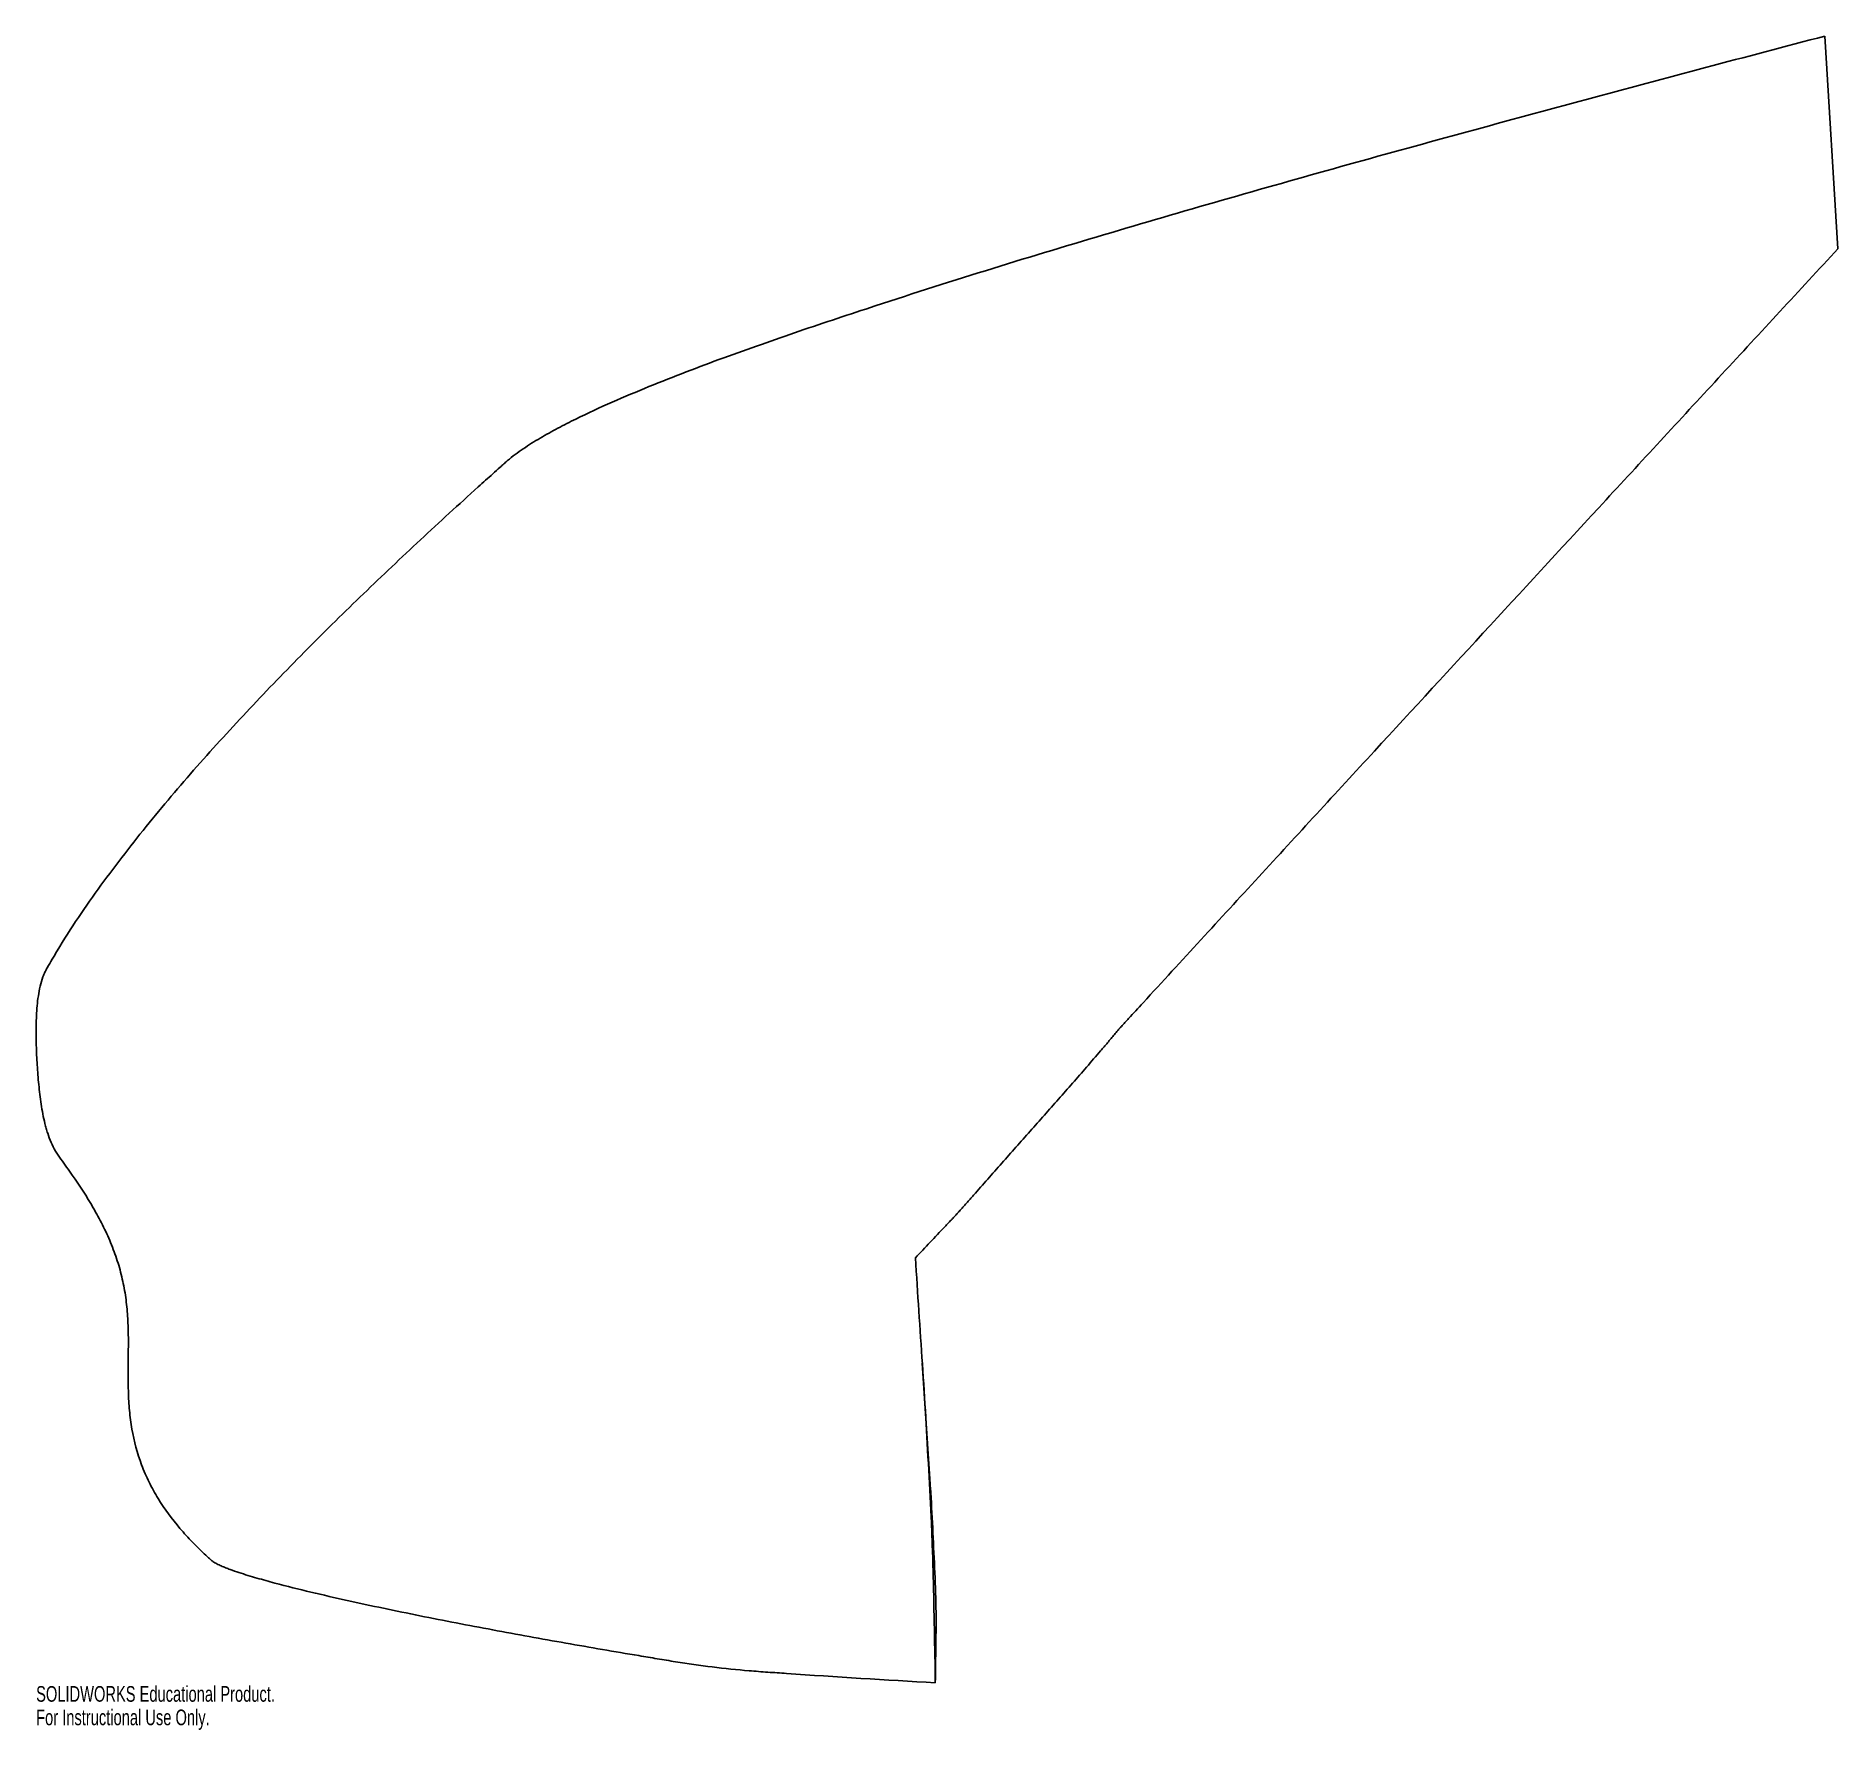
# Model space of a CAD drawing. Header units: inches. Extents: x -47.5 to -25.6, y 5 to 25.6.
import ezdxf

# ---------------------------------------------------------------- set-up
doc = ezdxf.new("R2010")
doc.units = ezdxf.units.IN
doc.header["$MEASUREMENT"] = 0
doc.styles.add('SLDTEXTSTYLE0', font='TXT', dxfattribs={"width": 0.7})

msp = doc.modelspace()

# ---------------------------------------------------------------- linework, layer by layer
at = {"color": 7, "linetype": 'Continuous', "lineweight": 25}
for p, q in [((-25.772, 25.569), (-25.614, 22.986)), ((-36.648, 8.106), (-36.736, 9.451))]:
    msp.add_line(p, q, dxfattribs=at)
for points, knots in [([(-37.308, 22.291), (-36.833, 22.448), (-36.357, 22.599), (-35.402, 22.895), (-34.924, 23.039), (-33.965, 23.323), (-33.486, 23.463), (-32.525, 23.738), (-32.044, 23.874), (-30.6, 24.276), (-29.635, 24.539), (-27.705, 25.059), (-26.739, 25.315), (-25.772, 25.569)], [0, 0, 0, 0, 0.125, 0.125, 0.25, 0.25, 0.375, 0.375, 0.5, 0.5, 0.75, 0.75, 1, 1, 1, 1]), ([(-25.614, 22.986), (-26.084, 22.478), (-26.554, 21.97), (-27.493, 20.953), (-27.962, 20.445), (-29.37, 18.919), (-30.308, 17.902), (-31.714, 16.375), (-32.182, 15.865), (-33.119, 14.847), (-33.587, 14.337), (-34.113, 13.764), (-34.172, 13.7), (-34.26, 13.604), (-34.289, 13.572), (-34.325, 13.533), (-34.333, 13.525), (-34.342, 13.515), (-34.344, 13.513), (-34.347, 13.509), (-34.349, 13.507), (-34.354, 13.5), (-34.358, 13.496), (-34.375, 13.476), (-34.389, 13.459), (-34.43, 13.409), (-34.458, 13.376), (-34.514, 13.31), (-34.543, 13.277), (-34.627, 13.179), (-34.683, 13.113), (-34.797, 12.982), (-34.854, 12.917), (-34.967, 12.787), (-35.025, 12.722), (-35.196, 12.527), (-35.311, 12.398), (-35.541, 12.14), (-35.656, 12.01), (-35.885, 11.751), (-35.999, 11.621), (-36.142, 11.459), (-36.171, 11.426), (-36.228, 11.362), (-36.257, 11.329), (-36.293, 11.289), (-36.3, 11.281), (-36.314, 11.265), (-36.322, 11.256), (-36.336, 11.241), (-36.344, 11.233), (-36.359, 11.217), (-36.366, 11.209), (-36.403, 11.17), (-36.433, 11.139), (-36.582, 10.982), (-36.7, 10.856), (-36.819, 10.73)], [0, 0, 0, 0, 0.125, 0.125, 0.25, 0.25, 0.5, 0.5, 0.625, 0.625, 0.75, 0.75, 0.765625, 0.765625, 0.773438, 0.773438, 0.775391, 0.775391, 0.775879, 0.775879, 0.776367, 0.776367, 0.777344, 0.777344, 0.78125, 0.78125, 0.789063, 0.789063, 0.796875, 0.796875, 0.8125, 0.8125, 0.828125, 0.828125, 0.84375, 0.84375, 0.875, 0.875, 0.90625, 0.90625, 0.9375, 0.9375, 0.945313, 0.945313, 0.953125, 0.953125, 0.955078, 0.955078, 0.957031, 0.957031, 0.958984, 0.958984, 0.960938, 0.960938, 0.96875, 0.96875, 1, 1, 1, 1]), ([(-36.578, 5.569), (-37.181, 5.603), (-37.784, 5.641), (-38.461, 5.687), (-38.537, 5.693), (-38.65, 5.7), (-38.687, 5.703), (-38.762, 5.709), (-38.8, 5.712), (-38.988, 5.727), (-39.137, 5.743), (-39.436, 5.779), (-39.585, 5.8), (-39.77, 5.83), (-39.807, 5.836), (-39.881, 5.849), (-39.992, 5.867), (-40.104, 5.886), (-40.326, 5.923), (-40.474, 5.948), (-40.77, 5.999), (-40.918, 6.025), (-41.362, 6.103), (-41.658, 6.157), (-42.249, 6.267), (-42.544, 6.324), (-43.133, 6.442), (-43.428, 6.504), (-43.869, 6.602), (-44.015, 6.635), (-44.308, 6.705), (-44.455, 6.742), (-44.674, 6.8), (-44.746, 6.82), (-44.892, 6.862), (-44.964, 6.884), (-45.073, 6.92), (-45.109, 6.932), (-45.163, 6.952), (-45.18, 6.959), (-45.216, 6.973), (-45.234, 6.98), (-45.269, 6.996), (-45.287, 7.004), (-45.32, 7.022), (-45.337, 7.031), (-45.356, 7.045), (-45.36, 7.047), (-45.367, 7.053), (-45.371, 7.057), (-45.381, 7.066), (-45.403, 7.085), (-45.424, 7.104), (-45.465, 7.143), (-45.493, 7.169), (-45.547, 7.222), (-45.574, 7.249), (-45.653, 7.33), (-45.704, 7.386), (-45.85, 7.558), (-45.939, 7.678), (-46.057, 7.871), (-46.093, 7.937), (-46.144, 8.039), (-46.16, 8.073), (-46.191, 8.144), (-46.205, 8.179), (-46.272, 8.357), (-46.311, 8.502), (-46.349, 8.725), (-46.359, 8.799), (-46.373, 8.95), (-46.377, 9.026), (-46.384, 9.255), (-46.382, 9.409), (-46.38, 9.639), (-46.379, 9.715), (-46.381, 9.868), (-46.384, 9.945), (-46.394, 10.097), (-46.401, 10.172), (-46.422, 10.323), (-46.436, 10.398), (-46.47, 10.547), (-46.49, 10.621), (-46.538, 10.768), (-46.565, 10.842), (-46.61, 10.951), (-46.626, 10.987), (-46.659, 11.059), (-46.676, 11.095), (-46.729, 11.2), (-46.767, 11.27), (-46.885, 11.474), (-46.971, 11.606), (-47.106, 11.801), (-47.152, 11.865), (-47.205, 11.937), (-47.211, 11.945), (-47.223, 11.961), (-47.228, 11.969), (-47.245, 11.993), (-47.255, 12.01), (-47.285, 12.061), (-47.302, 12.096), (-47.333, 12.169), (-47.347, 12.206), (-47.366, 12.263), (-47.372, 12.282), (-47.383, 12.321), (-47.388, 12.34), (-47.412, 12.438), (-47.427, 12.517), (-47.451, 12.675), (-47.46, 12.754), (-47.476, 12.913), (-47.482, 12.993), (-47.492, 13.152), (-47.496, 13.232), (-47.5, 13.392), (-47.501, 13.472), (-47.498, 13.632), (-47.495, 13.712), (-47.484, 13.831), (-47.479, 13.871), (-47.467, 13.95), (-47.46, 13.989), (-47.442, 14.067), (-47.431, 14.105), (-47.41, 14.163), (-47.402, 14.181), (-47.389, 14.209), (-47.384, 14.218), (-47.375, 14.235), (-47.37, 14.244), (-47.325, 14.322), (-47.285, 14.391), (-47.162, 14.596), (-47.076, 14.731), (-46.898, 14.996), (-46.806, 15.126), (-46.618, 15.384), (-46.522, 15.512), (-46.326, 15.765), (-46.227, 15.89), (-46.026, 16.137), (-45.924, 16.26), (-45.614, 16.623), (-45.403, 16.861), (-44.974, 17.33), (-44.756, 17.56), (-44.315, 18.016), (-44.091, 18.241), (-43.638, 18.686), (-43.41, 18.906), (-42.949, 19.342), (-42.716, 19.559), (-42.365, 19.88), (-42.248, 19.987), (-42.071, 20.147), (-41.982, 20.227), (-41.879, 20.319), (-41.834, 20.359), (-41.805, 20.386), (-41.79, 20.399), (-41.714, 20.464), (-41.65, 20.511), (-41.516, 20.602), (-41.447, 20.645), (-41.306, 20.728), (-41.235, 20.768), (-41.091, 20.844), (-41.018, 20.881), (-40.799, 20.989), (-40.652, 21.057), (-40.355, 21.187), (-40.206, 21.25), (-39.756, 21.433), (-39.453, 21.549), (-38.844, 21.772), (-38.538, 21.879), (-37.924, 22.089), (-37.616, 22.191), (-37.308, 22.291)], [0, 0, 0, 0, 0.0625, 0.0625, 0.070313, 0.070313, 0.074219, 0.074219, 0.078125, 0.078125, 0.09375, 0.09375, 0.109375, 0.109375, 0.113281, 0.113281, 0.117188, 0.125, 0.125, 0.140625, 0.140625, 0.15625, 0.15625, 0.1875, 0.1875, 0.21875, 0.21875, 0.25, 0.25, 0.265625, 0.265625, 0.28125, 0.28125, 0.289063, 0.289063, 0.296875, 0.296875, 0.300781, 0.300781, 0.302734, 0.302734, 0.304688, 0.304688, 0.306641, 0.306641, 0.308594, 0.308594, 0.309082, 0.309082, 0.30957, 0.30957, 0.310547, 0.3125, 0.3125, 0.316406, 0.316406, 0.320313, 0.320313, 0.328125, 0.328125, 0.34375, 0.34375, 0.351563, 0.351563, 0.355469, 0.355469, 0.359375, 0.359375, 0.375, 0.375, 0.382813, 0.382813, 0.390625, 0.390625, 0.40625, 0.40625, 0.414063, 0.414063, 0.421875, 0.421875, 0.429688, 0.429688, 0.4375, 0.4375, 0.445313, 0.445313, 0.453125, 0.453125, 0.457031, 0.457031, 0.460938, 0.460938, 0.46875, 0.46875, 0.484375, 0.484375, 0.492188, 0.492188, 0.493164, 0.493164, 0.494141, 0.494141, 0.496094, 0.496094, 0.5, 0.5, 0.503906, 0.503906, 0.505859, 0.505859, 0.507813, 0.507813, 0.515625, 0.515625, 0.523438, 0.523438, 0.53125, 0.53125, 0.539063, 0.539063, 0.546875, 0.546875, 0.554688, 0.554688, 0.558594, 0.558594, 0.5625, 0.5625, 0.566406, 0.566406, 0.568359, 0.568359, 0.569336, 0.569336, 0.570313, 0.570313, 0.578125, 0.578125, 0.59375, 0.59375, 0.609375, 0.609375, 0.625, 0.625, 0.640625, 0.640625, 0.65625, 0.65625, 0.6875, 0.6875, 0.71875, 0.71875, 0.75, 0.75, 0.78125, 0.78125, 0.8125, 0.8125, 0.828125, 0.828125, 0.835938, 0.839844, 0.841797, 0.841797, 0.84375, 0.84375, 0.851563, 0.851563, 0.859375, 0.859375, 0.867188, 0.867188, 0.875, 0.875, 0.890625, 0.890625, 0.90625, 0.90625, 0.9375, 0.9375, 0.96875, 0.96875, 1, 1, 1, 1]), ([(-36.578, 5.569), (-36.581, 5.785), (-36.585, 6), (-36.594, 6.43), (-36.598, 6.645), (-36.606, 6.968), (-36.609, 7.076), (-36.615, 7.237), (-36.616, 7.291), (-36.621, 7.398), (-36.623, 7.452), (-36.636, 7.721), (-36.647, 7.936), (-36.67, 8.366), (-36.682, 8.581), (-36.707, 9.011), (-36.721, 9.226), (-36.763, 9.87), (-36.793, 10.3), (-36.819, 10.73)], [0, 0, 0, 0, 0.125, 0.125, 0.25, 0.25, 0.3125, 0.3125, 0.34375, 0.34375, 0.375, 0.375, 0.5, 0.5, 0.625, 0.625, 0.75, 0.75, 1, 1, 1, 1]), ([(-36.578, 5.569), (-36.576, 5.72), (-36.572, 6.02), (-36.565, 6.477), (-36.587, 6.967), (-36.609, 7.451), (-36.63, 7.832), (-36.645, 8.051), (-36.649, 8.108)], [0, 0, 0, 0, 0.186597, 0.373355, 0.560317, 0.747538, 0.934916, 1, 1, 1, 1])]:
    msp.add_open_spline(points, degree=3, knots=knots, dxfattribs=at)

# ---------------------------------------------------------------- texts
at = {"color": 7, "linetype": 'Continuous', "char_height": 0.1903, "attachment_point": 1, "style": 'SLDTEXTSTYLE0'}
for s, insert in [('SOLIDWORKS Educational Product.', (-47.5, 5.529)), ('For Instructional Use Only.', (-47.5, 5.244))]:
    msp.add_mtext(s, dxfattribs=dict(at, insert=insert))

doc.saveas('drawing.dxf')
